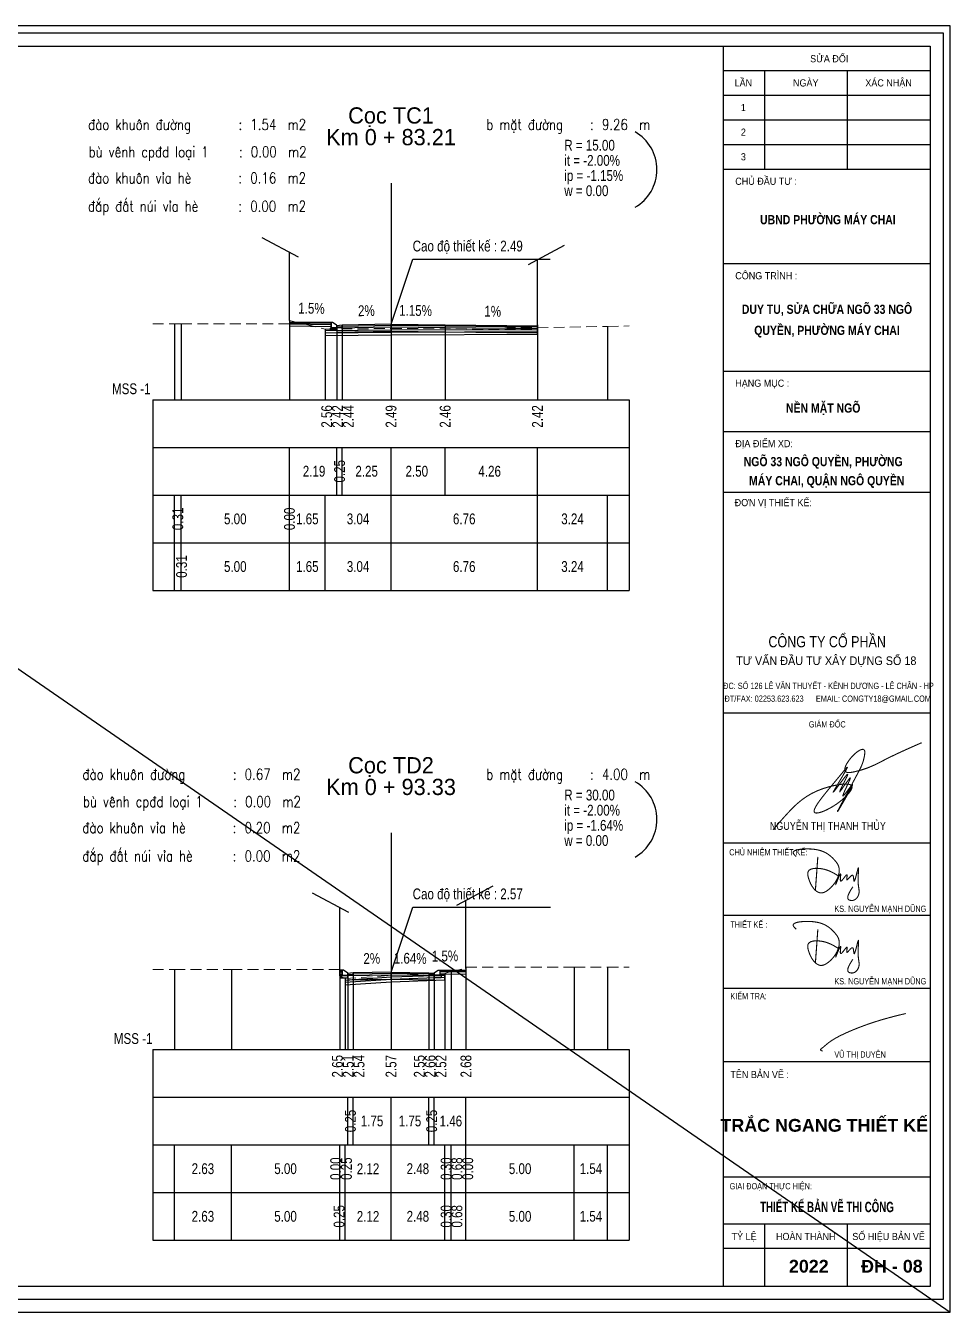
# Model space of a CAD drawing. Header units: inches. Extents: x -58 to 768, y -530 to 197.
# Drawn here: x 542.7 to 585.4, y -160.7 to -101.3 of the extents above; entities that cross this region are included whole.
import ezdxf
from ezdxf.enums import TextEntityAlignment as Align

# ---------------------------------------------------------------- set-up
doc = ezdxf.new("R2010")
doc.units = ezdxf.units.IN
doc.header["$MEASUREMENT"] = 0
doc.linetypes.add('HIDDEN', pattern=[0.375, 0.25, -0.125])
for name, color, linetype in [('Bang TN tu nhien', 3, 'Continuous'), ('BT7-THAY', 7, 'Continuous'), ('Dien sieu cao mo rong TN', 3, 'Continuous'), ('Dien thiet ke TN', 2, 'Continuous'), ('Duong cu', 8, 'Continuous'), ('Duong dong trac ngang tu nhien', 9, 'Continuous'), ('ENTTNTHIETKE1', 2, 'Continuous'), ('GHICHU', 7, 'Continuous'), ('KH_VAT', 8, 'Continuous'), ('KHUNGTEN', 5, 'Continuous'), ('Khuon duong1', 14, 'Continuous'), ('Khuon duong4', 14, 'Continuous'), ('Khuon duong8', 14, 'Continuous'), ('Mat duong PD 1', 1, 'Continuous'), ('Ranh dan ngoai PD 1', 3, 'Continuous'), ('T.bao', 6, 'Continuous'), ('thep', 2, 'Continuous'), ('TracNgang', 7, 'Continuous'), ('TXT', 5, 'Continuous'), ('Via he', 6, 'Continuous')]:
    doc.layers.add(name, color=color, linetype=linetype)
for name, color, linetype, lineweight in [('ISO', 153, 'Continuous', 13), ('LC ISO', 160, 'Continuous', 13), ('LC Net dam 1', 30, 'Continuous', 30), ('LC Net khuat', 4, 'HIDDEN', 13), ('LC Net thay', 7, 'Continuous', 25), ('LC Text1', 3, 'Continuous', 20)]:
    doc.layers.add(name, color=color, linetype=linetype, lineweight=lineweight)
doc.layers.add('KCS_Plotter', color=11, linetype='Continuous', plot=False)
doc.styles.add('BangTN', font='viet buddy.shx', dxfattribs={"width": 0.8})
doc.styles.add('LC 3', font='vnsimli.shx', dxfattribs={"width": 0.75})
doc.styles.add('style1', font='')
doc.styles.add('T2', font='', dxfattribs={"width": 0.8})
doc.styles.add('THANG2', font='')
doc.styles.add('VnAvantH-B', font='')
doc.styles.get('style1').set_extended_font_data('.VnAvantH')
doc.styles.get('T2').set_extended_font_data('.VnArialH')
doc.styles.get('THANG2').set_extended_font_data('.VnHelvetInsH', bold=True)
doc.styles.get('VnAvantH-B').set_extended_font_data('.VnAvantH', bold=True)

# ---------------------------------------------------------------- blocks, each defined once
blk = doc.blocks.new('ChieuDungVat1.dwg')
at = {"layer": 'KH_VAT', "color": 6}
for points in [[(2.09, 14.6), (-6.27, 19.07)], [(0, 0), (0, 15.72)]]:
    blk.add_lwpolyline(points, dxfattribs=at)
blk = doc.blocks.new('ChieuDungVat2.dwg')
at = {"layer": 'KH_VAT', "color": 6}
for points in [[(-2.09, 14.6), (6.27, 19.07)], [(0, 0), (0, 15.72)]]:
    blk.add_lwpolyline(points, dxfattribs=at)
blk = doc.blocks.new('bovia')
at = {"layer": 'LC Net thay'}
blk.add_line((0, -0.23), (0, -0.25), dxfattribs=at)
blk.add_lwpolyline([(0, -0.23), (0.26, -0.23), (0.26, -0.131, 0.250765), (0.251, -0.114), (0.085, -0.003, 0.148069), (0.074, 0), (0, 0)], format="xyb", close=True, dxfattribs=at)
blk.add_lwpolyline([(0.26, -0.25), (-0.05, -0.25), (-0.05, -0.35), (0.26, -0.35), (0.26, -0.23)], dxfattribs=at)
blk = doc.blocks.new('chu ki Miss Duyen')
at = {"layer": 'ISO', "ltscale": 2, "const_width": 40}
blk.add_lwpolyline([(843, 225), (838, 225), (836, 225), (834, 225), (832, 225), (830, 226), (828, 226), (827, 226), (826, 226), (825, 226), (824, 226), (823, 226), (821, 226), (820, 227), (819, 227), (818, 227), (817, 227), (816, 227), (815, 227), (814, 227), (813, 228), (812, 228), (810, 228), (809, 228), (808, 228), (807, 229), (806, 229), (805, 229), (804, 229), (803, 230), (801, 230), (800, 230), (799, 230), (798, 231), (797, 231), (795, 231), (794, 232), (793, 232), (792, 232), (791, 233), (789, 233), (788, 233), (787, 234), (786, 234), (785, 235), (783, 235), (782, 235), (781, 236), (780, 236), (779, 237), (778, 237), (777, 238), (776, 238), (776, 238), (775, 238), (775, 239), (774, 239), (774, 239), (773, 239), (773, 240), (772, 240), (771, 240), (771, 240), (770, 241), (770, 241), (769, 241), (769, 242), (768, 242), (768, 242), (767, 242), (767, 243), (766, 243), (766, 243), (765, 244), (765, 244), (765, 244), (764, 245), (764, 245), (763, 245), (763, 246), (762, 246), (762, 246), (762, 247), (761, 247), (761, 247), (760, 248), (760, 248), (760, 248), (759, 249), (759, 249), (759, 249), (758, 250), (758, 250), (758, 250), (758, 251), (757, 251), (757, 251), (757, 252), (756, 252), (756, 253), (756, 253), (756, 253), (756, 254), (755, 254), (755, 255), (755, 255), (755, 255), (755, 256), (755, 256), (754, 257), (754, 257), (754, 257), (754, 258), (754, 258), (754, 259), (754, 259), (754, 260), (754, 260), (754, 260), (754, 261), (754, 261), (754, 262), (754, 262), (754, 263), (754, 263), (754, 263), (754, 264), (754, 264), (754, 265), (754, 265), (754, 266), (754, 266), (754, 267), (754, 267), (755, 268), (755, 268), (755, 269), (755, 269), (755, 270), (755, 270), (755, 270), (756, 271), (756, 271), (756, 272), (756, 272), (756, 273), (757, 273), (757, 274), (757, 274), (757, 275), (758, 275), (758, 276), (758, 276), (758, 277), (759, 277), (759, 278), (759, 278), (759, 279), (760, 279), (760, 280), (760, 280), (761, 281), (761, 281), (761, 282), (762, 282), (762, 283), (762, 283), (763, 284), (763, 284), (763, 285), (764, 285), (764, 286), (764, 286), (765, 287), (766, 288), (767, 289), (767, 290), (768, 291), (769, 293), (770, 294), (771, 295), (771, 296), (772, 297), (773, 298), (774, 299), (775, 300), (776, 301), (777, 302), (778, 303), (778, 304), (780, 306), (781, 307), (782, 308), (783, 309), (784, 310), (785, 311), (786, 312), (786, 312), (787, 313), (788, 314), (789, 315), (790, 316), (791, 317), (792, 318), (792, 319), (793, 320), (794, 321), (795, 322), (796, 323), (797, 324), (797, 324), (798, 325), (799, 326), (800, 327), (801, 328), (801, 329), (802, 330), (803, 330), (804, 331), (805, 332), (805, 333), (806, 334), (807, 335), (808, 336), (808, 336), (809, 337), (810, 338), (811, 339), (811, 340), (812, 340), (813, 341), (814, 343), (816, 344), (817, 346), (819, 348), (820, 349), (822, 351), (823, 352), (824, 354), (826, 355), (827, 357), (829, 358), (830, 360), (831, 361), (834, 364), (840, 370), (842, 372), (845, 376), (848, 379), (851, 382), (853, 386), (856, 389), (859, 392), (862, 395), (865, 398), (867, 401), (870, 404), (873, 407), (876, 411), (879, 414), (882, 417), (885, 420), (887, 423), (890, 427), (893, 430), (896, 433), (899, 436), (902, 440), (905, 443), (908, 446), (911, 449), (914, 453), (917, 456), (920, 459), (923, 462), (926, 466), (928, 469), (931, 472), (934, 476), (937, 479), (940, 482), (943, 486), (946, 489), (949, 492), (953, 495), (956, 499), (959, 502), (962, 505), (965, 509), (968, 512), (971, 515), (974, 519), (977, 522), (980, 525), (983, 529), (986, 532), (989, 535), (992, 538), (996, 542), (999, 545), (1002, 548), (1005, 552), (1008, 555), (1011, 558), (1014, 561), (1017, 565), (1021, 568), (1024, 571), (1027, 574), (1030, 578), (1033, 581), (1036, 584), (1040, 587), (1043, 591), (1046, 594), (1049, 596), (1052, 600), (1056, 603), (1059, 606), (1062, 610), (1065, 613), (1069, 616), (1072, 619), (1075, 622), (1078, 625), (1082, 628), (1085, 631), (1088, 634), (1091, 637), (1095, 640), (1098, 643), (1101, 646), (1105, 649), (1108, 652), (1111, 655), (1114, 658), (1118, 661), (1121, 664), (1124, 667), (1128, 670), (1131, 673), (1134, 676), (1138, 679), (1141, 682), (1144, 685), (1148, 688), (1151, 691), (1154, 694), (1158, 697), (1161, 700), (1165, 702), (1168, 705), (1171, 708), (1175, 711), (1178, 714), (1182, 717), (1185, 720), (1188, 722), (1192, 725), (1195, 728), (1199, 731), (1202, 734), (1205, 736), (1209, 739), (1212, 742), (1216, 745), (1219, 747), (1223, 750), (1226, 753), (1229, 756), (1233, 758), (1236, 761), (1240, 764), (1243, 767), (1247, 769), (1250, 772), (1254, 775), (1257, 777), (1261, 780), (1264, 783), (1268, 785), (1271, 788), (1275, 791), (1278, 793), (1282, 796), (1285, 799), (1289, 801), (1292, 804), (1296, 807), (1299, 809), (1303, 812), (1306, 815), (1310, 817), (1313, 820), (1317, 822), (1320, 825), (1324, 828), (1327, 830), (1331, 833), (1335, 835), (1338, 838), (1342, 840), (1345, 843), (1349, 846), (1352, 848), (1356, 851), (1360, 853), (1363, 856), (1367, 858), (1370, 861), (1374, 863), (1377, 866), (1381, 868), (1385, 871), (1392, 876), (1399, 881), (1406, 886), (1413, 891), (1421, 896), (1428, 901), (1435, 906), (1442, 911), (1447, 915), (1457, 921), (1464, 926), (1471, 931), (1479, 936), (1486, 941), (1493, 946), (1501, 950), (1508, 955), (1515, 960), (1523, 965), (1530, 970), (1537, 975), (1545, 980), (1552, 984), (1559, 989), (1567, 994), (1574, 999), (1582, 1004), (1589, 1008), (1596, 1013), (1604, 1018), (1611, 1023), (1619, 1028), (1626, 1032), (1634, 1037), (1641, 1042), (1648, 1046), (1656, 1051), (1663, 1056), (1671, 1061), (1678, 1065), (1686, 1070), (1693, 1075), (1701, 1079), (1708, 1084), (1716, 1089), (1723, 1093), (1731, 1098), (1738, 1103), (1746, 1107), (1753, 1112), (1761, 1116), (1769, 1121), (1776, 1126), (1784, 1130), (1791, 1135), (1799, 1139), (1806, 1144), (1814, 1148), (1822, 1153), (1829, 1158), (1837, 1162), (1844, 1167), (1852, 1171), (1860, 1176), (1867, 1180), (1875, 1185), (1882, 1189), (1890, 1194), (1898, 1198), (1905, 1203), (1913, 1207), (1921, 1212), (1928, 1216), (1936, 1220), (1943, 1225), (1951, 1229), (1959, 1234), (1964, 1237), (1974, 1243), (1982, 1247), (1989, 1251), (1997, 1256), (2005, 1260), (2012, 1265), (2020, 1269), (2028, 1273), (2036, 1278), (2043, 1282), (2051, 1286), (2059, 1291), (2066, 1295), (2074, 1299), (2082, 1304), (2089, 1308), (2097, 1312), (2105, 1317), (2113, 1321), (2120, 1325), (2128, 1330), (2136, 1334), (2144, 1338), (2151, 1342), (2159, 1347), (2167, 1351), (2175, 1355), (2182, 1359), (2190, 1364), (2198, 1368), (2206, 1372), (2213, 1376), (2221, 1381), (2229, 1385), (2237, 1389), (2244, 1393), (2252, 1397), (2260, 1402), (2268, 1406), (2276, 1410), (2283, 1414), (2291, 1418), (2299, 1422), (2307, 1426), (2315, 1431), (2322, 1435), (2330, 1439), (2338, 1443), (2346, 1447), (2354, 1451), (2361, 1455), (2369, 1459), (2377, 1464), (2385, 1468), (2393, 1472), (2401, 1476), (2408, 1480), (2416, 1484), (2424, 1488), (2432, 1492), (2440, 1496), (2448, 1500), (2456, 1504), (2463, 1508), (2471, 1512), (2479, 1516), (2487, 1520), (2495, 1524), (2503, 1528), (2511, 1532), (2519, 1536), (2526, 1540), (2534, 1544), (2542, 1548), (2550, 1552), (2558, 1556), (2566, 1560), (2574, 1564), (2582, 1568), (2590, 1572), (2598, 1575), (2606, 1579), (2613, 1583), (2621, 1587), (2629, 1591), (2637, 1595), (2645, 1599), (2653, 1603), (2661, 1607), (2669, 1610), (2677, 1614), (2685, 1618), (2693, 1622), (2701, 1626), (2709, 1630), (2717, 1633), (2725, 1637), (2733, 1641), (2741, 1645), (2749, 1649), (2756, 1652), (2764, 1656), (2772, 1660), (2780, 1664), (2788, 1668), (2796, 1671), (2804, 1675), (2812, 1679), (2820, 1683), (2828, 1686), (2836, 1690), (2844, 1694), (2852, 1698), (2860, 1701), (2868, 1705), (2876, 1709), (2884, 1712), (2892, 1716), (2900, 1720), (2908, 1723), (2916, 1727), (2925, 1731), (2933, 1734), (2941, 1738), (2949, 1742), (2957, 1745), (2965, 1749), (2973, 1753), (2981, 1756), (2989, 1760), (2997, 1763), (3005, 1767), (3013, 1771), (3021, 1774), (3029, 1778), (3037, 1781), (3045, 1785), (3053, 1789), (3061, 1792), (3069, 1796), (3078, 1799), (3086, 1803), (3094, 1806), (3102, 1810), (3110, 1813), (3118, 1817), (3126, 1820), (3134, 1824), (3142, 1827), (3150, 1831), (3156, 1833), (3167, 1838), (3175, 1841), (3183, 1845), (3191, 1848), (3199, 1852), (3207, 1855), (3215, 1859), (3223, 1862), (3232, 1866), (3240, 1869), (3248, 1873), (3256, 1876), (3264, 1879), (3272, 1883), (3280, 1886), (3288, 1890), (3297, 1893), (3305, 1896), (3313, 1900), (3321, 1903), (3329, 1907), (3337, 1910), (3345, 1913), (3354, 1917), (3362, 1920), (3370, 1923), (3378, 1927), (3386, 1930), (3394, 1933), (3403, 1937), (3411, 1940), (3419, 1944), (3427, 1947), (3435, 1950), (3452, 1957), (3468, 1963), (3484, 1970), (3501, 1977), (3517, 1983), (3534, 1990), (3550, 1996), (3566, 2003), (3583, 2009), (3599, 2016), (3616, 2022), (3632, 2029), (3648, 2035), (3665, 2042), (3681, 2048), (3698, 2055), (3714, 2061), (3731, 2068), (3747, 2074), (3763, 2081), (3780, 2087), (3796, 2093), (3813, 2100), (3828, 2106)], dxfattribs=at)
blk = doc.blocks.new('nguyen thi thanh thuy')
at = {"layer": 'ISO', "ltscale": 2, "const_width": 40}
blk.add_lwpolyline([(-2685, -1690, -0.006388), (-2178, -1117, -0.008557), (-1977, -905, -0.017087), (-1770, -708, -0.102087), (-833, -161, -0.039833), (-270, -16, -0.020512), (-90, 8, -0.044497), (98, 9, -0.05587), (182, -8, -0.113633), (236, -42, -0.176433), (258, -92, -0.077033), (254, -135, -0.069534), (223, -210, -0.038569), (166, -296, -0.030368), (57, -421, -0.082382), (-675, -942, -0.035158), (-905, -1035, -0.04441), (-1026, -1062, -0.066948), (-1091, -1062, -0.143409), (-1132, -1043, -0.176131), (-1149, -1007, -0.069024), (-1148, -973, -0.059887), (-1131, -911, -0.036714), (-1079, -807, -0.019023), (-1000, -683, -0.011006), (-898, -542, -0.01042), (-645, -222, 0.001355), (-76, 463, -0.031231), (69, 631, -0.180623), (82, 640, -0.602198), (84, 631, -0.055981), (56, 570, -0.010846), (-28, 418, 0.000464), (-371, -161, 0.02324), (-439, -286, 1.627113), (-437, -292, 0.049833), (-397, -245, 0.005496), (-91, 162, -0.011697), (26, 311, -0.051381), (82, 370, -0.288592), (95, 376, -0.379106), (97, 362, -0.040394), (80, 315, -0.015043), (4, 153, 0.026859), (-200, -261, 0.160173), (-204, -278, 0.62441), (-195, -273, 0.034188), (-141, -204, -0.015387), (148, 200, -0.034245), (183, 240, -0.377171), (195, 246, -0.275743), (195, 230, -0.039705), (162, 143, -0.007154), (29, -150, 0.010269), (-53, -335, 0.059207), (-81, -418, 0.494242), (-78, -431, 0.209425), (-61, -421, 0.031522), (-22, -378, 0.012151), (92, -232, -0.015412), (249, -26, -0.066877), (274, -2, -1.012313), (279, -8, -0.055225), (269, -38, -0.019501), (211, -159, -0.008968), (2, -538, -0.00525), (-207, -898, -0.041875), (-284, -1018, -0.365695), (-264, -970, -0.007459), (-39, -543, 0.000828), (491, 447, 0.016244), (598, 659, 0.05881), (711, 1009, 0.039413), (734, 1174, 0.060004), (730, 1242, 0.240646), (692, 1298, 0.134453), (647, 1305, 0.071372), (590, 1291, 0.040684), (523, 1258, 0.056501), (335, 1112, 0.071752), (65, 772, 0.045704), (5, 642, 0.058573), (-12, 565, 0.116475), (-5, 505, 0.165912), (30, 466, 0.096245), (88, 446, 0.048338), (165, 443, 0.036618), (301, 460, 0.062636), (1097, 724, 0.01049), (1469, 913, -0.006081), (1725, 1041, -0.007252), (2275, 1297, -0.003845), (2852, 1552)], format="xyb", dxfattribs=at)
blk = doc.blocks.new('Nguyen Manh Dung')
at = {"layer": 'LC ISO', "const_width": 60}
for points in [[(-1870, 1732), (-1922, 1783), (-1970, 1833), (-2008, 1881), (-2021, 1904), (-2030, 1922), (-2036, 1946), (-2036, 1965), (-2032, 1984), (-2024, 2001), (-2013, 2017), (-1997, 2033), (-1956, 2060), (-1902, 2084), (-1839, 2104), (-1766, 2121), (-1686, 2135), (-1601, 2145), (-1512, 2153), (-1330, 2161), (-1222, 2162), (-1153, 2160), (-1069, 2157), (-989, 2152), (-911, 2144), (-837, 2135), (-695, 2110), (-564, 2078), (-443, 2038), (-329, 1991), (-223, 1936), (-123, 1874), (-29, 1805), (62, 1728), (149, 1645), (256, 1528), (315, 1458), (354, 1407), (390, 1354), (422, 1299), (437, 1269), (469, 1185), (484, 1126), (494, 1065), (499, 1003), (499, 941), (494, 878), (485, 814), (471, 750), (453, 686), (431, 622), (405, 559), (376, 496), (307, 372), (227, 253), (136, 140), (37, 34), (-37, -34), (-125, -106), (-181, -145), (-238, -181), (-295, -210), (-353, -234), (-410, -250), (-483, -260), (-523, -259), (-578, -251), (-632, -234), (-684, -211), (-736, -180), (-785, -143), (-833, -100), (-879, -52), (-923, 1), (-965, 58), (-1005, 119), (-1042, 183), (-1077, 249), (-1138, 388), (-1194, 552), (-1208, 601), (-1223, 671), (-1233, 739), (-1236, 803), (-1230, 862), (-1211, 919), (-1186, 959), (-1148, 997), (-1101, 1027), (-1045, 1052), (-983, 1070), (-915, 1083), (-844, 1090), (-769, 1093), (-693, 1092), (-616, 1088), (-517, 1077), (-468, 1069), (-329, 1041), (-199, 1004), (-78, 960), (38, 909), (148, 854), (254, 795), (460, 671)], [(-814, -118), (-802, 50), (-790, 217), (-778, 385), (-765, 552), (-753, 720), (-741, 888), (-729, 1055), (-717, 1223), (-705, 1390), (-693, 1558), (-681, 1725)], [(477, 775), (449, 689), (422, 605), (409, 565), (396, 525), (384, 487), (373, 450), (361, 415), (351, 382), (342, 351), (333, 323), (325, 298), (319, 275), (313, 256), (309, 240), (306, 227), (304, 218), (304, 214), (305, 213), (306, 215), (308, 217), (310, 221), (313, 227), (315, 232), (318, 240), (326, 258), (336, 280), (346, 306), (358, 334), (370, 365), (384, 398), (398, 433), (427, 504), (457, 575), (472, 609), (486, 641), (500, 671), (514, 699), (526, 723), (538, 744), (548, 761), (553, 767), (557, 773), (561, 777), (565, 780), (568, 781), (571, 781), (573, 779), (575, 776), (576, 771), (577, 764), (578, 756), (578, 746), (577, 735), (577, 723), (575, 695), (572, 664), (569, 631), (565, 596), (560, 527), (558, 494), (558, 464), (560, 438), (561, 426), (564, 416), (566, 408), (570, 401), (574, 395), (580, 391), (584, 390), (590, 390), (597, 392), (605, 396), (613, 401), (622, 408), (631, 416), (641, 425), (662, 447), (684, 472), (707, 500), (731, 530), (779, 593), (802, 623), (825, 652), (846, 678), (866, 701), (875, 710), (884, 719), (892, 726), (900, 732), (906, 737), (913, 740), (918, 741), (922, 740), (926, 737), (929, 732), (931, 725), (931, 717), (932, 706), (931, 694), (930, 680), (929, 666), (925, 634), (920, 601), (915, 568), (912, 536), (910, 522), (909, 508), (909, 496), (909, 485), (911, 476), (913, 469), (914, 466), (920, 461), (925, 461), (931, 462), (937, 465), (945, 470), (953, 476), (962, 484), (971, 493), (981, 503), (1003, 526), (1026, 551), (1076, 605), (1101, 632), (1126, 657), (1150, 679), (1162, 688), (1173, 697), (1184, 704), (1195, 709), (1205, 713), (1214, 715), (1223, 715), (1228, 715), (1239, 710), (1246, 704), (1252, 697), (1258, 688), (1263, 677), (1267, 665), (1275, 639), (1281, 609), (1286, 576), (1290, 543), (1293, 510), (1296, 479), (1299, 451), (1302, 426), (1304, 416), (1306, 405), (1308, 399), (1310, 394), (1312, 389), (1315, 387), (1318, 385), (1321, 385), (1324, 387), (1327, 389), (1331, 393), (1334, 399), (1342, 412), (1350, 430), (1359, 452), (1368, 477), (1377, 505), (1386, 536), (1396, 569), (1406, 605), (1426, 679), (1466, 833), (1475, 870), (1485, 906), (1494, 941), (1502, 973), (1510, 1003), (1518, 1031), (1524, 1055), (1531, 1075), (1538, 1095), (1541, 1104), (1545, 1112), (1549, 1116), (1552, 1117), (1554, 1113), (1556, 1106), (1557, 1095), (1558, 1081), (1558, 1065), (1558, 1045), (1557, 1023), (1557, 998), (1556, 971), (1554, 942), (1553, 911), (1552, 878), (1550, 844), (1546, 772), (1543, 696), (1540, 617), (1538, 537), (1537, 458), (1537, 381), (1540, 306), (1541, 276), (1544, 237), (1547, 204), (1550, 173), (1557, 113), (1565, 57), (1573, 5), (1580, -45), (1586, -93), (1590, -139), (1592, -185), (1590, -230), (1584, -276), (1580, -299), (1573, -328), (1568, -347), (1560, -371), (1551, -395), (1540, -419), (1528, -444), (1515, -467), (1501, -491), (1485, -513), (1469, -535), (1451, -556), (1432, -576), (1412, -594), (1390, -611), (1368, -626), (1344, -640), (1320, -652), (1288, -663), (1267, -668), (1239, -673), (1211, -676), (1183, -677), (1155, -676), (1128, -673), (1103, -668), (1079, -662), (1056, -653), (1039, -645), (1019, -632), (1004, -620), (992, -605), (982, -590), (975, -573), (970, -555), (966, -536), (965, -516), (966, -494), (969, -472), (973, -449), (979, -424), (987, -399), (996, -373), (1006, -346), (1018, -319), (1031, -291), (1060, -233), (1093, -172), (1128, -111), (1166, -48), (1246, 81)]]:
    blk.add_lwpolyline(points, dxfattribs=at)
blk = doc.blocks.new('khung vpn')
at = {"layer": 'Defpoints'}
for p, q in [((52556.46, -4195.446), (52498.758, -4195.446)), ((52498.758, -4195.446), (52498.758, -4235.276)), ((52556.46, -4235.276), (52556.46, -4195.446)), ((52498.758, -4235.276), (52556.46, -4235.276))]:
    blk.add_line(p, q, dxfattribs=at)
at = {"layer": 'KHUNGTEN'}
blk.add_lwpolyline([(52556.243, -4234.885), (52502.048, -4234.885), (52502.048, -4195.662), (52556.243, -4195.662)], close=True, dxfattribs=at)
at = {"layer": 'T.bao'}
for p, q in [((52549.443, -4196.835), (52555.832, -4196.835)), ((52550.703, -4196.835), (52550.703, -4199.885)), ((52553.267, -4196.835), (52553.267, -4199.885)), ((52549.443, -4197.598), (52555.832, -4197.598)), ((52549.443, -4198.36), (52555.832, -4198.36)), ((52549.443, -4199.123), (52555.832, -4199.123)), ((52549.443, -4222.987), (52555.832, -4222.987)), ((52549.443, -4225.241), (52555.832, -4225.241)), ((52549.443, -4227.516), (52555.832, -4227.516)), ((52549.443, -4232.534), (52555.832, -4232.534)), ((52550.703, -4232.534), (52550.703, -4234.474)), ((52553.267, -4232.534), (52553.267, -4234.474)), ((52549.443, -4233.296), (52555.832, -4233.296))]:
    blk.add_line(p, q, dxfattribs=at)
at = {"layer": 'thep'}
for p, q in [((52549.443, -4199.885), (52555.832, -4199.885)), ((52549.443, -4202.81), (52555.832, -4202.81)), ((52549.443, -4206.138), (52555.832, -4206.138)), ((52549.443, -4208.009), (52555.832, -4208.009)), ((52549.443, -4209.881), (52555.832, -4209.881)), ((52549.443, -4216.721), (52555.832, -4216.721)), ((52549.443, -4220.741), (52555.832, -4220.741)), ((52549.443, -4231.083), (52555.832, -4231.083))]:
    blk.add_line(p, q, dxfattribs=at)
for points in [[(52555.832, -4234.474), (52502.459, -4234.474), (52502.459, -4196.073), (52555.832, -4196.073)], [(52555.832, -4196.073), (52555.832, -4234.474), (52549.443, -4234.474), (52549.443, -4196.073)]]:
    blk.add_lwpolyline(points, close=True, dxfattribs=at)
at = {"layer": 'TXT', "linetype": 'Continuous'}
blk.add_line((52555.832, -4196.073), (52555.832, -4234.474), dxfattribs=at)
at = {"layer": 'ISO', "xscale": 0.0007999999999999995, "yscale": 0.0007999999999999995, "zscale": 0.0007999999999999995, "rotation": 352.0676215534355}
blk.add_blockref('chu ki Miss Duyen', (52551.816, -4227.273), dxfattribs=at)
at = {"layer": 'LC Net dam 1'}
for name, p, xscale, yscale, zscale in [('nguyen thi thanh thuy', (52553.202, -4218.934), 0.0008320000000000002, 0.0008320000000000002, 0.0008320000000000002), ('Nguyen Manh Dung', (52552.742, -4222.147), 0.0005625000000000002, 0.0005625000000000002, 0.0005625000000000002), ('Nguyen Manh Dung', (52552.742, -4224.392), 0.0005625000000000002, 0.0005625000000000002, 0.0005625000000000002)]:
    blk.add_blockref(name, p, dxfattribs=dict(at, xscale=xscale, yscale=yscale, zscale=zscale))
at = {"layer": 'BT7-THAY', "linetype": 'ByBlock', "style": 'VnAvantH-B'}
for s, height, width, p in [('ubnd ph\xadêng m¸y chai', 0.28512, 0.85, (52552.67, -4201.592)), ('nÒn mÆt ngâ', 0.28512, 0.85, (52552.525, -4207.424)), ('ngâ 33 ng« quyÒn, PH¦êNG', 0.28512, 0.85, (52552.525, -4209.082)), ('m¸y chai, quËn ng« quyÒn', 0.28512, 0.85, (52552.634, -4209.673)), ('thiÕt kÕ b¶n vÏ thi c«ng', 0.32076, 0.7, (52552.643, -4232.177))]:
    blk.add_text(s, height=height, dxfattribs=dict(at, width=width)).set_placement(p, align=Align.CENTER)
at = {"layer": 'BT7-THAY', "insert": (52552.643, -4204.081), "char_height": 0.28512, "width": 6.5241, "attachment_point": 2, "line_spacing_factor": 1.372151, "style": 'VnAvantH-B'}
blk.add_mtext('{\\W0.85;duy tu, söa ch÷a NGâ 33 ng« quyÒn, PH¦êNG m¸y chai}', dxfattribs=at)
at = {"layer": 'TXT', "linetype": 'Continuous'}
for s, height, style, width, p in [('söa ®æi', 0.2218, 'T2', 0.9, (52552.713, -4196.577)), ('lÇn', 0.2218, 'T2', 0.9, (52550.054, -4197.326)), ('ngµy', 0.2218, 'T2', 0.9, (52551.985, -4197.326)), ('x¸c nhËn', 0.2218, 'T2', 0.9, (52554.55, -4197.326)), ('1', 0.222, 'T2', 0.9, (52550.054, -4198.089)), ('2', 0.222, 'T2', 0.9, (52550.054, -4198.851)), ('3', 0.222, 'T2', 0.9, (52550.054, -4199.614)), ('c«ng ty cæ phÇn', 0.34658, 'T2', 0.8, (52552.648, -4214.689)), ('®c: sè 126 lª v¨n thuyÕt - kªnh d\xad¬ng - lª ch©n - hp', 0.19408, 'T2', 0.8, (52552.689, -4215.98)), ('§T/fax: 02253.623.623      Email: Congty18@gmail.com', 0.19408, 'style1', 0.7, (52552.666, -4216.376)), ('nguyÔn thÞ thanh thñy', 0.24954, 'T2', 0.8, (52552.668, -4220.343)), ('giai ®o¹n thùc hiÖn:', 0.19408, 'T2', 0.8, (52550.904, -4231.471)), ('tû lÖ', 0.2218, 'T2', 0.9, (52550.076, -4233.041)), ('hoµn thµnh', 0.2218, 'T2', 0.9, (52551.985, -4233.041)), ('sè hiÖu b¶n vÏ', 0.22181, 'T2', 0.9, (52554.55, -4233.041))]:
    blk.add_text(s, height=height, dxfattribs=dict(at, style=style, width=width)).set_placement(p, align=Align.CENTER)
at = {"layer": 'TXT', "linetype": 'Continuous', "style": 'T2'}
for s, height, width, p in [('chñ ®Çu t\xad :', 0.22181, 0.9, (52549.802, -4200.371)), ('c«ng tr×nh :', 0.22181, 0.9, (52549.802, -4203.296)), ('h¹ng môc :', 0.2218, 0.9, (52549.802, -4206.623)), ('®Þa ®iÓm xd:', 0.22181, 0.9, (52549.806, -4208.494)), ('®¬n vÞ thiÕt kÕ:', 0.22181, 0.9, (52549.785, -4210.32)), ('gi¸m ®èc', 0.1941, 0.8, (52552.079, -4217.171)), ('chñ nhiÖm thiÕt kÕ:', 0.19408, 0.8, (52549.617, -4221.132)), ('ks. nguyÔn m¹nh dòng', 0.19408, 0.8, (52552.871, -4222.88)), ('thiÕt kÕ :', 0.1941, 0.8, (52549.651, -4223.371)), ('ks. nguyÔn m¹nh dòng', 0.19408, 0.8, (52552.871, -4225.126)), ('kiÓm tra:', 0.1941, 0.8, (52549.651, -4225.587)), ('vò thÞ duyªn', 0.19408, 0.8, (52552.871, -4227.392)), ('tªn b¶n vÏ :', 0.22181, 0.9, (52549.651, -4228.026))]:
    blk.add_text(s, height=height, dxfattribs=dict(at, width=width)).set_placement(p)
at = {"layer": 'TXT', "linetype": 'Continuous', "style": 'T2', "width": 0.9}
blk.add_text('t\xad vÊn ®Çu t\xad x©y dùng sè 18', height=0.26617, dxfattribs=at).set_placement((52552.621, -4215.094), align=Align.MIDDLE)

msp = doc.modelspace()

# ---------------------------------------------------------------- linework, layer by layer
at = {"layer": 'Bang TN tu nhien', "color": 3}
for p, q in [((559.584, -108.552), (559.584, -118.552)), ((548.584, -118.552), (548.584, -127.352)), ((548.584, -118.552), (570.584, -118.552)), ((570.584, -118.552), (570.584, -127.352)), ((548.584, -120.752), (570.584, -120.752)), ((548.584, -122.952), (570.584, -122.952)), ((548.584, -125.152), (570.584, -125.152)), ((548.584, -127.352), (570.584, -127.352)), ((559.584, -138.552), (559.584, -148.552)), ((548.584, -148.552), (548.584, -157.352)), ((548.584, -148.552), (570.584, -148.552)), ((570.584, -148.552), (570.584, -157.352)), ((548.584, -150.752), (570.584, -150.752)), ((548.584, -152.952), (570.584, -152.952)), ((548.584, -155.152), (570.584, -155.152)), ((548.584, -157.352), (570.584, -157.352))]:
    msp.add_line(p, q, dxfattribs=at)
at = {"layer": 'Dien sieu cao mo rong TN'}
for centre in [(569.847, -107.927), (569.847, -137.927)]:
    msp.add_arc(centre, 2.011, 300, 60, dxfattribs=at)
at = {"layer": 'Dien thiet ke TN'}
for p, q in [((557.084, -115.136), (557.084, -118.552)), ((557.334, -115.111), (557.334, -118.552)), ((559.584, -115.066), (559.584, -118.552)), ((559.584, -115.066), (559.584, -118.552)), ((562.084, -115.095), (562.084, -118.552)), ((566.344, -115.095), (566.344, -118.552)), ((557.584, -145.037), (557.584, -148.552)), ((557.834, -145.012), (557.834, -148.552)), ((559.584, -144.977), (559.584, -148.552)), ((559.584, -144.977), (559.584, -148.552)), ((561.334, -145.006), (561.334, -148.552)), ((561.584, -145.031), (561.584, -148.552))]:
    msp.add_line(p, q, dxfattribs=at)
for points in [[(559.584, -115.066), (560.584, -112.066), (566.927, -112.066)], [(559.584, -144.977), (560.584, -141.977), (566.946, -141.977)]]:
    msp.add_lwpolyline(points, dxfattribs=at)
at = {"layer": 'Dien thiet ke TN', "color": 2}
for points in [[(555.506, -114.723, 0, 0, 0), (555.986, -114.73, 0.104, 0, 0), (556.306, -114.735, 0, 0, 0)], [(560.312, -114.825, 0, 0, 0), (560.792, -114.83, 0.104, 0, 0), (561.112, -114.834, 0, 0, 0)], [(563.874, -114.863, 0, 0, 0), (564.354, -114.868, 0.104, 0, 0), (564.674, -114.872, 0, 0, 0)], [(559.104, -144.736, 0, 0, 0), (558.625, -144.746, 0.104, 0, 0), (558.305, -144.752, 0, 0, 0)]]:
    msp.add_lwpolyline(points, format="xyseb", dxfattribs=at)
at = {"layer": 'Duong cu'}
for points in [[(556.544, -115.292), (556.544, -115.582), (559.584, -115.552), (566.344, -115.522), (566.344, -115.232)], [(556.544, -115.362), (559.584, -115.332), (566.344, -115.302)], [(556.544, -115.462), (559.584, -115.432), (566.344, -115.402)], [(557.464, -145.272), (557.464, -145.562), (559.584, -145.422), (562.064, -145.332), (562.064, -145.042)], [(557.464, -145.342), (559.584, -145.202), (562.064, -145.112)], [(557.464, -145.442), (559.584, -145.302), (562.064, -145.212)]]:
    msp.add_lwpolyline(points, dxfattribs=at)
at = {"layer": 'Duong dong trac ngang tu nhien', "color": 8}
for p, q in [((549.584, -115.052), (549.584, -118.552)), ((549.894, -115.052), (549.894, -118.552)), ((554.894, -114.892), (554.894, -118.552)), ((554.894, -115.052), (554.894, -118.552)), ((569.584, -115.167), (569.584, -118.552)), ((556.544, -115.292), (556.544, -118.552)), ((559.584, -115.262), (559.584, -118.552)), ((566.344, -115.232), (566.344, -118.552)), ((549.584, -144.852), (549.584, -148.552)), ((552.214, -144.852), (552.214, -148.552)), ((557.214, -144.852), (557.214, -148.552)), ((563.044, -144.752), (563.044, -148.552)), ((563.044, -144.812), (563.044, -148.552)), ((568.044, -144.752), (568.044, -148.552)), ((569.584, -144.752), (569.584, -148.552)), ((557.214, -145.152), (557.214, -148.552)), ((557.464, -145.272), (557.464, -148.552)), ((559.584, -145.132), (559.584, -148.552)), ((562.064, -145.042), (562.064, -148.552)), ((562.364, -144.942), (562.364, -148.552))]:
    msp.add_line(p, q, dxfattribs=at)
at = {"layer": 'KCS_Plotter'}
msp.add_line((499.359, -101.285), (585.404, -160.681), dxfattribs=at)
at = {"layer": 'Khuon duong1', "color": 3}
for p, q in [((559.584, -115.066), (559.584, -115.116)), ((559.584, -115.116), (559.584, -115.186)), ((559.584, -115.186), (559.584, -115.386)), ((559.584, -115.386), (562.084, -115.415)), ((562.084, -115.415), (566.344, -115.458))]:
    msp.add_line(p, q, dxfattribs=at)
for points in [[(557.334, -115.111), (557.334, -115.181), (557.084, -115.206), (557.084, -115.436), (559.584, -115.386), (559.584, -115.186), (559.584, -115.116), (559.584, -115.066)], [(557.834, -145.012), (557.834, -145.082), (557.584, -145.107), (557.584, -145.337), (559.584, -145.297), (559.584, -145.097), (559.584, -145.027), (559.584, -144.977)], [(559.584, -144.977), (559.584, -145.027), (559.584, -145.097), (559.584, -145.297), (561.584, -145.33), (561.584, -145.101), (561.334, -145.076), (561.334, -145.006)]]:
    msp.add_lwpolyline(points, dxfattribs=at)
at = {"layer": 'Khuon duong1', "color": 2}
for points in [[(557.084, -115.236), (559.584, -115.186)], [(559.584, -115.186), (562.084, -115.215)], [(562.084, -115.215), (566.344, -115.258)], [(557.584, -145.137), (559.584, -145.097)], [(559.584, -145.097), (561.584, -145.13)]]:
    msp.add_lwpolyline(points, dxfattribs=at)
at = {"layer": 'Khuon duong1', "color": 1}
for points in [[(557.334, -115.161), (559.584, -115.116)], [(559.584, -115.116), (562.084, -115.145)], [(562.084, -115.145), (566.344, -115.188)], [(557.834, -145.062), (559.584, -145.027)], [(559.584, -145.027), (561.334, -145.056)]]:
    msp.add_lwpolyline(points, dxfattribs=at)
at = {"layer": 'Khuon duong4', "color": 3}
for p, q in [((554.894, -115.144), (556.824, -115.173)), ((556.824, -115.173), (556.824, -114.993)), ((561.844, -144.887), (561.844, -145.067)), ((561.844, -145.067), (563.044, -145.049))]:
    msp.add_line(p, q, dxfattribs=at)
at = {"layer": 'Khuon duong4', "color": 1}
for points in [[(554.894, -114.994), (556.824, -115.023)], [(557.214, -144.921), (557.324, -144.923)], [(561.844, -144.917), (563.044, -144.899)]]:
    msp.add_lwpolyline(points, dxfattribs=at)
at = {"layer": 'Khuon duong4', "color": 2}
for points in [[(554.894, -115.044), (556.824, -115.073)], [(557.214, -144.971), (557.324, -144.973)], [(561.844, -144.967), (563.044, -144.949)]]:
    msp.add_lwpolyline(points, dxfattribs=at)
at = {"layer": 'Khuon duong4', "color": 3}
msp.add_lwpolyline([(557.214, -145.071), (557.324, -145.073), (557.324, -144.893)], dxfattribs=at)
at = {"layer": 'Khuon duong8', "color": 14}
for points in [[(557.084, -115.136), (557.084, -115.206), (557.334, -115.181), (557.334, -115.111)], [(557.584, -145.037), (557.584, -145.107), (557.834, -145.082), (557.834, -145.012)], [(561.334, -145.006), (561.334, -145.076), (561.584, -145.101), (561.584, -145.031)]]:
    msp.add_lwpolyline(points, dxfattribs=at)
at = {"layer": 'LC Net khuat', "ltscale": 2}
for points in [[(548.584, -115.052), (549.584, -115.052), (549.894, -115.052), (554.894, -115.052), (554.894, -114.892), (556.544, -115.292), (559.584, -115.262), (566.344, -115.232), (569.584, -115.167), (570.584, -115.147)], [(548.584, -115.052), (549.584, -115.052), (549.894, -115.052), (554.894, -115.052), (554.894, -114.892), (556.544, -115.292), (559.584, -115.262), (566.344, -115.232), (569.584, -115.167), (570.584, -115.147)], [(556.544, -115.362), (559.584, -115.332), (566.344, -115.302)], [(548.584, -144.852), (549.584, -144.852), (552.214, -144.852), (557.214, -144.852), (557.214, -145.152), (557.464, -145.272), (559.584, -145.132), (562.064, -145.042), (562.364, -144.942), (563.044, -144.812), (563.044, -144.752), (568.044, -144.752), (569.584, -144.752), (570.584, -144.752)], [(548.584, -144.852), (549.584, -144.852), (552.214, -144.852), (557.214, -144.852), (557.214, -145.152), (557.464, -145.272), (559.584, -145.132), (562.064, -145.042), (562.364, -144.942), (563.044, -144.812), (563.044, -144.752), (568.044, -144.752), (569.584, -144.752), (570.584, -144.752)], [(557.464, -145.342), (559.584, -145.202), (562.064, -145.112)]]:
    msp.add_lwpolyline(points, dxfattribs=at)
at = {"layer": 'Mat duong PD 1'}
for points in [[(559.584, -115.066), (557.334, -115.111)], [(559.584, -115.066), (562.084, -115.095)], [(562.084, -115.095), (566.344, -115.138)], [(559.584, -144.977), (557.834, -145.012)], [(559.584, -144.977), (561.334, -145.006)]]:
    msp.add_lwpolyline(points, dxfattribs=at)
at = {"layer": 'Ranh dan ngoai PD 1'}
for points in [[(557.334, -115.111), (557.084, -115.136)], [(557.834, -145.012), (557.584, -145.037)], [(561.334, -145.006), (561.584, -145.031)]]:
    msp.add_lwpolyline(points, dxfattribs=at)
at = {"layer": 'TracNgang', "color": 2}
for p, q in [((554.894, -122.952), (554.894, -120.752)), ((557.084, -122.952), (557.084, -120.752)), ((557.334, -122.952), (557.334, -120.752)), ((559.584, -122.952), (559.584, -120.752)), ((562.084, -122.952), (562.084, -120.752)), ((566.344, -122.952), (566.344, -120.752)), ((557.584, -152.952), (557.584, -150.752)), ((557.834, -152.952), (557.834, -150.752)), ((559.584, -152.952), (559.584, -150.752)), ((561.334, -152.952), (561.334, -150.752)), ((561.584, -152.952), (561.584, -150.752)), ((563.044, -152.952), (563.044, -150.752))]:
    msp.add_line(p, q, dxfattribs=at)
at = {"layer": 'TracNgang', "color": 3}
for p, q in [((549.584, -125.152), (549.584, -122.952)), ((549.894, -125.152), (549.894, -122.952)), ((554.894, -125.152), (554.894, -122.952)), ((554.894, -125.152), (554.894, -122.952)), ((556.544, -125.152), (556.544, -122.952)), ((559.584, -125.152), (559.584, -122.952)), ((566.344, -125.152), (566.344, -122.952)), ((569.584, -125.152), (569.584, -122.952)), ((549.584, -127.352), (549.584, -125.152)), ((549.894, -127.352), (549.894, -125.152)), ((554.894, -127.352), (554.894, -125.152)), ((554.894, -127.352), (554.894, -125.152)), ((556.544, -127.352), (556.544, -125.152)), ((559.584, -127.352), (559.584, -125.152)), ((566.344, -127.352), (566.344, -125.152)), ((569.584, -127.352), (569.584, -125.152)), ((549.584, -155.152), (549.584, -152.952)), ((552.214, -155.152), (552.214, -152.952)), ((557.214, -155.152), (557.214, -152.952)), ((557.214, -155.152), (557.214, -152.952)), ((557.464, -155.152), (557.464, -152.952)), ((559.584, -155.152), (559.584, -152.952)), ((562.064, -155.152), (562.064, -152.952)), ((562.364, -155.152), (562.364, -152.952)), ((563.044, -155.152), (563.044, -152.952)), ((563.044, -155.152), (563.044, -152.952)), ((568.044, -155.152), (568.044, -152.952)), ((569.584, -155.152), (569.584, -152.952)), ((549.584, -157.352), (549.584, -155.152)), ((552.214, -157.352), (552.214, -155.152)), ((557.214, -157.352), (557.214, -155.152)), ((557.214, -157.352), (557.214, -155.152)), ((557.464, -157.352), (557.464, -155.152)), ((559.584, -157.352), (559.584, -155.152)), ((562.064, -157.352), (562.064, -155.152)), ((562.364, -157.352), (562.364, -155.152)), ((563.044, -157.352), (563.044, -155.152)), ((563.044, -157.352), (563.044, -155.152)), ((568.044, -157.352), (568.044, -155.152)), ((569.584, -157.352), (569.584, -155.152))]:
    msp.add_line(p, q, dxfattribs=at)
at = {"layer": 'Via he'}
for points in [[(556.824, -114.993), (554.894, -114.964)], [(557.324, -144.893), (557.214, -144.891)], [(561.844, -144.887), (563.044, -144.869)]]:
    msp.add_lwpolyline(points, dxfattribs=at)

# ---------------------------------------------------------------- block references
at = {"color": 3, "xscale": 0.2, "yscale": 0.2, "zscale": 0.2}
for name, p in [('ChieuDungVat1.dwg', (554.894, -114.892)), ('ChieuDungVat2.dwg', (566.344, -115.232)), ('ChieuDungVat1.dwg', (557.214, -145.152)), ('ChieuDungVat2.dwg', (563.044, -144.812))]:
    msp.add_blockref(name, p, dxfattribs=at)
at = {"layer": 'ENTTNTHIETKE1', "color": 6, "xscale": 1.491224894311954, "yscale": 1.491224894311954, "zscale": 1.491224894311954}
msp.add_blockref('khung vpn', (-77788.096, 6155.068), dxfattribs=at)
at = {"layer": 'LC Net khuat'}
for p in [(556.824, -114.993), (557.324, -144.893)]:
    msp.add_blockref('bovia', p, dxfattribs=at)
at = {"layer": 'LC Net khuat', "xscale": -1}
msp.add_blockref('bovia', (561.844, -144.887), dxfattribs=at)

# ---------------------------------------------------------------- texts
at = {"layer": 'Dien sieu cao mo rong TN', "style": 'BangTN', "width": 0.8}
for s, p in [('R = 15.00', (567.584, -106.552)), ('it = -2.00%', (567.584, -107.252)), ('ip = -1.15%', (567.584, -107.952)), ('w = 0.00', (567.584, -108.652)), ('R = 30.00', (567.584, -136.552)), ('it = -2.00%', (567.584, -137.252)), ('ip = -1.64%', (567.584, -137.952)), ('w = 0.00', (567.584, -138.652))]:
    msp.add_text(s, height=0.5, dxfattribs=at).set_placement(p, align=Align.TOP_LEFT)
at = {"layer": 'Dien thiet ke TN', "color": 2, "style": 'BangTN', "width": 0.8}
for s, rotation, p in [('1.5%', 359.14063, (555.906, -114.729)), ('2%', 1.14576, (558.454, -114.839)), ('1.15%', 359.34048, (560.712, -114.829)), ('1%%%', 359.34048, (564.274, -114.867)), ('2%', 1.14576, (558.704, -144.744)), ('1.64%', 359.06056, (560.464, -144.741)), ('1.5%', 0.85937, (562.081, -144.633))]:
    msp.add_text(s, height=0.5, rotation=rotation, dxfattribs=at).set_placement(p, align=Align.BOTTOM_CENTER)
at = {"layer": 'Dien thiet ke TN', "char_height": 0.5, "attachment_point": 7, "style": 'BangTN'}
for s, insert in [('Cao độ thiết kế : 2.49', (560.584, -111.816)), ('Cao độ thiết kế : 2.57', (560.584, -141.727))]:
    msp.add_mtext(s, dxfattribs=dict(at, insert=insert))
at = {"layer": 'GHICHU', "color": 0, "style": 'THANG2'}
for s, height, p in [('tr¾c ngang thiÕt kÕ', 0.59123, (579.587, -152.346)), ('2022', 0.5912, (578.873, -158.853)), ('®h - 08', 0.5912, (582.709, -158.853))]:
    msp.add_text(s, height=height, rotation=359.99922, dxfattribs=at).set_placement(p, align=Align.CENTER)
at = {"layer": 'LC Text1', "color": 3, "style": 'BangTN'}
for s, p in [('Cọc TC1', (559.584, -105.802)), ('Km 0 + 83.21', (559.584, -106.802)), ('Cọc TD2', (559.584, -135.802)), ('Km 0 + 93.33', (559.584, -136.802))]:
    msp.add_text(s, height=0.75, dxfattribs=at).set_placement(p, align=Align.CENTER)
at = {"layer": 'LC Text1', "color": 3, "style": 'LC 3', "width": 0.8}
for s, height, p in [('®µo khu«n ®\xadêng', 0.50002, (545.602, -106.096, 0)), ('1.54', 0.5, (553.09, -106.096, 0)), ('m2', 0.5, (554.81, -106.096, 0)), ('b mÆt ®\xadêng', 0.50002, (563.982, -106.096, 0)), ('9.26', 0.5, (569.321, -106.096, 0)), (':', 0.5, (552.543, -106.096, 0)), (':', 0.5, (568.775, -106.096, 0)), ('m', 0.5, (571.041, -106.096, 0)), ('bï vªnh cp®d lo¹i 1', 0.50002, (545.623, -107.358, 0)), ('0.00', 0.5, (553.11, -107.358, 0)), ('m2', 0.5, (554.83, -107.358, 0)), (':', 0.5, (552.563, -107.358, 0)), ('®µo khu«n vØa hÌ', 0.50002, (545.598, -108.562, 0)), ('0.16', 0.5, (553.086, -108.562, 0)), ('m2', 0.5, (554.806, -108.562, 0)), (':', 0.5, (552.539, -108.562, 0)), ('®¾p ®Êt nói vØa hÌ', 0.50002, (545.598, -109.868, 0)), (':', 0.5, (552.539, -109.868, 0)), ('0.00', 0.5, (553.085, -109.868, 0)), ('m2', 0.5, (554.806, -109.868, 0)), ('®µo khu«n ®\xadêng', 0.50002, (545.34, -136.096, 0)), (':', 0.5, (552.281, -136.096, 0)), ('0.67', 0.5, (552.828, -136.096, 0)), ('m2', 0.5, (554.548, -136.096, 0)), ('b mÆt ®\xadêng', 0.50002, (563.982, -136.096, 0)), (':', 0.5, (568.775, -136.096, 0)), ('4.00', 0.5, (569.321, -136.096, 0)), ('m', 0.5, (571.041, -136.096, 0)), ('bï vªnh cp®d lo¹i 1', 0.50002, (545.36, -137.358, 0)), (':', 0.5, (552.301, -137.358, 0)), ('0.00', 0.5, (552.848, -137.358, 0)), ('m2', 0.5, (554.568, -137.358, 0)), ('®µo khu«n vØa hÌ', 0.50002, (545.336, -138.562, 0)), (':', 0.5, (552.277, -138.562, 0)), ('0.20', 0.5, (552.823, -138.562, 0)), ('m2', 0.5, (554.544, -138.562, 0)), ('®¾p ®Êt nói vØa hÌ', 0.50002, (545.336, -139.868, 0)), (':', 0.5, (552.277, -139.868, 0)), ('0.00', 0.5, (552.823, -139.868, 0)), ('m2', 0.5, (554.543, -139.868, 0))]:
    msp.add_text(s, height=height, rotation=359.99922, dxfattribs=at).set_placement(p)
at = {"layer": 'LC Text1', "color": 3, "char_height": 0.5, "attachment_point": 7, "style": 'BangTN'}
for insert in [(546.702, -118.302), (546.787, -148.302)]:
    msp.add_mtext('MSS -1', dxfattribs=dict(at, insert=insert))
at = {"layer": 'TracNgang', "color": 2, "style": 'BangTN', "width": 0.8}
for s, p in [('2.56', (556.615, -118.802)), ('2.42', (557.115, -118.802)), ('2.44', (557.615, -118.802)), ('2.49', (559.584, -118.802)), ('2.46', (562.084, -118.802)), ('2.42', (566.344, -118.802)), ('2.65', (557.108, -148.802)), ('2.51', (557.608, -148.802)), ('2.54', (558.108, -148.802)), ('2.57', (559.584, -148.802)), ('2.55', (560.889, -148.802)), ('2.66', (561.389, -148.802)), ('2.52', (561.889, -148.802)), ('2.68', (563.044, -148.802))]:
    msp.add_text(s, height=0.5, rotation=90, dxfattribs=at).set_placement(p, align=Align.MIDDLE_RIGHT)
for s, p in [('2.19', (556.032, -121.852)), ('2.25', (558.459, -121.852)), ('2.50', (560.775, -121.852)), ('4.26', (564.139, -121.852)), ('1.75', (558.709, -151.852)), ('1.75', (560.459, -151.852)), ('1.46', (562.347, -151.852))]:
    msp.add_text(s, height=0.5, dxfattribs=at).set_placement(p, align=Align.MIDDLE)
for p in [(557.209, -121.852), (557.709, -151.852), (561.459, -151.852)]:
    msp.add_text('0.25', height=0.5, rotation=90, dxfattribs=at).set_placement(p, align=Align.MIDDLE)
at = {"layer": 'TracNgang', "color": 3, "style": 'BangTN', "width": 0.8}
for s, p in [('0.31', (549.739, -124.052)), ('0.00', (554.894, -124.052)), ('0.31', (549.912, -126.252)), ('0.00', (557.027, -154.052)), ('0.25', (557.527, -154.052)), ('0.30', (562.127, -154.052)), ('0.68', (562.627, -154.052)), ('0.00', (563.127, -154.052)), ('0.25', (557.185, -156.252)), ('0.30', (562.127, -156.252)), ('0.68', (562.627, -156.252))]:
    msp.add_text(s, height=0.5, rotation=90, dxfattribs=at).set_placement(p, align=Align.MIDDLE)
for s, p in [('5.00', (552.394, -124.052)), ('1.65', (555.719, -124.052)), ('3.04', (558.064, -124.052)), ('6.76', (562.964, -124.052)), ('3.24', (567.964, -124.052)), ('5.00', (552.394, -126.252)), ('1.65', (555.719, -126.252)), ('3.04', (558.064, -126.252)), ('6.76', (562.964, -126.252)), ('3.24', (567.964, -126.252)), ('2.63', (550.899, -154.052)), ('5.00', (554.714, -154.052)), ('2.12', (558.524, -154.052)), ('2.48', (560.824, -154.052)), ('5.00', (565.544, -154.052)), ('1.54', (568.814, -154.052)), ('2.63', (550.899, -156.252)), ('5.00', (554.714, -156.252)), ('2.12', (558.524, -156.252)), ('2.48', (560.824, -156.252)), ('5.00', (565.544, -156.252)), ('1.54', (568.814, -156.252))]:
    msp.add_text(s, height=0.5, dxfattribs=at).set_placement(p, align=Align.MIDDLE)

doc.saveas('drawing.dxf')
